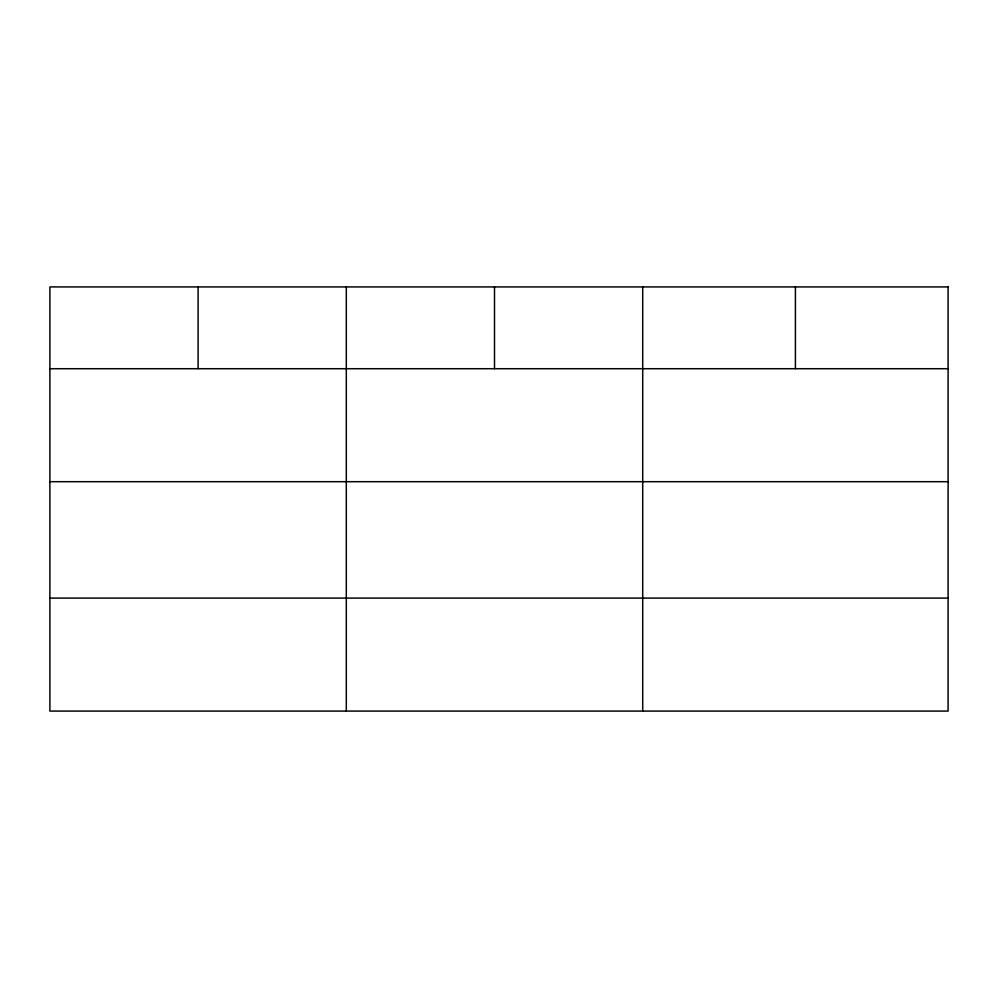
<?xml version="1.0" encoding="UTF-8"?>
<svg xmlns="http://www.w3.org/2000/svg" width="998" height="998" viewBox="0 0 998 998"><rect width="100%" height="100%" fill="white"/><g stroke="black" fill="none" stroke-linecap="round" stroke-linejoin="round"><path stroke-width="1.5" d="M49.9 368.711L948.1 368.711M49.9 481.697L948.1 481.697M49.9 598.101L948.1 598.101M795.406 286.925L795.406 368.711M642.712 286.925L642.712 711.075M494.509 286.925L494.509 368.711M346.306 286.925L346.306 711.075M198.103 286.925L198.103 368.711M948.1 286.925L49.9 286.925L49.9 711.075L948.1 711.075L948.1 286.925"/></g></svg>
